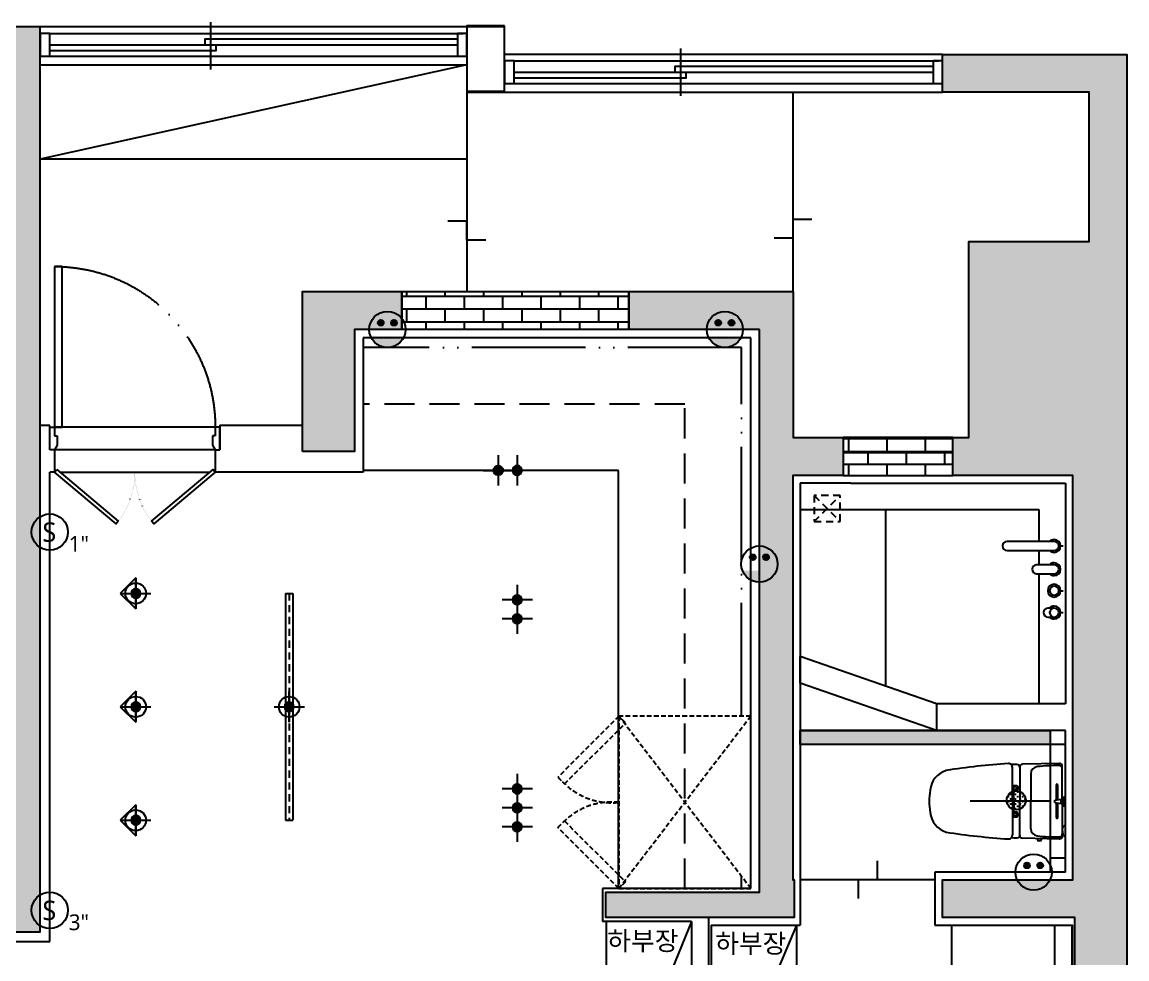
# Model space of a CAD drawing. Header units: millimetres. Extents: x 0 to 460316, y -63250 to 103204.
# Drawn here: x 66601 to 72442, y 31811 to 36766 of the extents above; entities that cross this region are included whole.
import ezdxf

# ---------------------------------------------------------------- set-up
doc = ezdxf.new("R2010")
doc.units = ezdxf.units.MM
doc.header["$LTSCALE"] = 25
for name, pattern in [('ACAD_ISO05W100', [33, 24, -3, 0, -3, 0, -3]), ('DASHEDX2', [1.5, 1, -0.5]), ('DOT', [0.25, 0, -0.25]), ('HID', [2.5, 1.5, -1]), ('HIDDEN', [9.525, 6.35, -3.175])]:
    doc.linetypes.add(name, pattern=pattern)
for name, color, linetype in [('06-FUR', 6, 'Continuous'), ('06-LIGHT', 4, 'Continuous'), ('2-con', 2, 'Continuous'), ('3.기호.계단선', 30, 'Continuous'), ('ac-door', 30, 'Continuous'), ('ac-furniture', 152, 'Continuous'), ('ac-Ref', 8, 'Continuous'), ('ac-text', 7, 'Continuous'), ('ac-wall-fin', 3, 'Continuous'), ('ac-window', 140, 'Continuous'), ('BATH', 4, 'Continuous'), ('RC-LIGHT', 7, 'Continuous'), ('가구', 1, 'Continuous'), ('설비', 140, 'Continuous')]:
    doc.layers.add(name, color=color, linetype=linetype)
doc.styles.add('이윤정', font='l_10646.ttf')
doc.styles.add('코레일둥고', font='Korail_Round_Gothic_Medium.ttf')
pattern_1 = [(0, (-30222.21, -30130.165), (0, 67.7418), []), (90, (-30222.21, -30130.16), (-101.6, 67.7418), [67.7418, -67.7418])]

# ---------------------------------------------------------------- blocks, each defined once
blk = doc.blocks.new('*U369')
at = {"layer": 'ac-door'}
for p, q in [((-65, 120), (-65, 970)), ((-65, 970), (-25, 970)), ((-25, 970), (-25, 120)), ((-900, 120), (-875, 120)), ((-900, 0), (-900, 120)), ((-875, 120), (-875, 75)), ((-25, 120), (-65, 120)), ((0, 120), (-25, 120)), ((-25, 120), (-25, 75)), ((0, 0), (0, 120)), ((-875, 75), (-860, 75)), ((-860, 75), (-860, 25)), ((-25, 75), (-40, 75)), ((-40, 75), (-40, 25)), ((-860, 25), (-875, 0)), ((-40, 25), (-25, 0)), ((-25, 0), (0, 0)), ((-875, 0), (-900, 0))]:
    blk.add_line(p, q, dxfattribs=at)
at = {"layer": 'ac-Ref'}
blk.add_line((-875, 120), (-25, 120), dxfattribs=at)
at = {"layer": 'ac-Ref', "linetype": 'ACAD_ISO05W100'}
blk.add_arc((-25, 120), 850, 90, 180, dxfattribs=at)
blk = doc.blocks.new('1')
at = {"linetype": 'Continuous'}
h = blk.add_hatch(color=4, dxfattribs=at)
h.dxf.hatch_style = 1
edge = h.paths.add_edge_path()
edge.add_arc((11539653.5, -14273503.8), 37.5, 0, 360)
at = {"color": 1, "linetype": 'Continuous'}
for p, q in [((11539653.5, -14273637.1), (11539653.5, -14273370.5)), ((11539520.2, -14273503.8), (11539786.8, -14273503.8))]:
    blk.add_line(p, q, dxfattribs=at)
at = {"color": 4, "linetype": 'Continuous'}
for radius in [41.5, 37.5]:
    blk.add_circle((11539653.5, -14273503.8), radius, dxfattribs=at)
blk = doc.blocks.new('SPO')
at = {"color": 4}
for p, q in [((48203.9, -33662.9), (48122, -33744.8)), ((48285.8, -33744.8), (48203.9, -33662.9)), ((48285.8, -33744.8), (48122, -33744.8))]:
    blk.add_line(p, q, dxfattribs=at)
blk.add_circle((48203.9, -33744.8), 54.6, dxfattribs=at)
at = {"layer": 'RC-LIGHT', "xscale": -0.6024096385271789, "yscale": 0.6024096385271789, "zscale": 0.6024096385271789, "rotation": 180}
blk.add_blockref('1', (-6903394.6, -8632241), dxfattribs=at)
blk = doc.blocks.new('SW')
at = {"layer": '설비', "color": 140}
blk.add_circle((11533254, -14277699), 184, dxfattribs=at)
at = {"layer": '설비', "color": 140, "insert": (11533320, -14277601), "char_height": 197.14, "width": 314.33, "attachment_point": 3, "style": '코레일둥고'}
blk.add_mtext('{\\fMalgun Gothic|b0|i0|c129|p50;S}', dxfattribs=at)
blk = doc.blocks.new('egoo')
at = {"layer": '설비'}
h = blk.add_hatch(color=140, dxfattribs=at)
edge = h.paths.add_edge_path()
edge.add_arc((1015645.3, 443433.7), 22.3, 0, 360)
h = blk.add_hatch(color=140, dxfattribs=at)
edge = h.paths.add_edge_path()
edge.add_arc((1015747.7, 443433.7), 22.3, 0, 360)
h = blk.add_hatch(color=140, dxfattribs=at)
edge = h.paths.add_edge_path()
edge.add_line((1015826.3, 443329.1), (1015566.6, 443329.1))
edge.add_ellipse((1015696.5, 443381.5), major_axis=(99, 99), ratio=1, start_angle=156.95778, end_angle=293.04222)
at = {"layer": '설비', "color": 140}
for centre, radius in [((1015696.5, 443381.5), 140), ((1015645.3, 443433.7), 22.3), ((1015747.7, 443433.7), 22.3)]:
    blk.add_circle(centre, radius, dxfattribs=at)

msp = doc.modelspace()

# ---------------------------------------------------------------- hatches: boundary and pattern name
at = {"layer": '3.기호.계단선', "true_color": 0x939598}
h = msp.add_hatch(dxfattribs=at)
h.set_pattern_fill('CROSS', color=252, scale=50)
h.set_pattern_definition([(0, (66974.513, 67384.405), (12.5, 12.5), [6.25, -18.75]), (90, (66977.638, 67381.28), (-12.5, 12.5), [6.25, -18.75])])
h.paths.add_polyline_path([(72036.86, 33020.1), (70714.86, 33020.1), (70714.86, 32945.09), (72036.86, 32945.09)])
at = {"layer": '3.기호.계단선'}
h = msp.add_hatch(dxfattribs=at)
h.set_pattern_fill('CROSS', color=256, scale=50)
h.set_pattern_definition([(0, (51562.879, 69069.652), (12.5, 12.5), [6.25, -18.75]), (90, (51566.004, 69066.527), (-12.5, 12.5), [6.25, -18.75])])
edge = h.paths.add_edge_path()
edge.add_arc((71856.86, 32650.09), 50, 0, 360)
at = {"layer": 'ac-Ref'}
h = msp.add_hatch(color=256, dxfattribs=at)
h.dxf.hatch_style = 1
h.paths.add_polyline_path([(63806.86, 35328.4), (63261.86, 35328.4), (63261.86, 36338.4), (63826.86, 36338.4), (63826.86, 36538.4), (63061.86, 36538.4), (63061.86, 35128.4), (63536.86, 35128.4), (63536.86, 31955.09), (63806.86, 31955.09)])
h.paths.add_polyline_path([(66696.86, 34495.09), (66696.86, 36740.09), (66466.86, 36740.09), (66466.86, 36338.4), (66506.86, 36338.4), (66506.86, 32163.4), (64736.86, 32163.4), (64736.86, 31955.09), (66696.86, 31955.09)])
h.paths.add_polyline_path([(70674.86, 34368.09), (70941.86, 34368.09), (70941.86, 34568.98), (70676.86, 34568.98), (70676.86, 35340.09), (69808.86, 35340.09), (69808.86, 35140.09), (70498.86, 35140.09), (70498.86, 32165.09), (69686.86, 32165.09), (69686.86, 32030.09), (70681.86, 32030.09), (70681.86, 32230.09), (70674.86, 32230.09)])
h.paths.add_polyline_path([(72441.86, 36595.09), (71466.86, 36595.09), (71466.86, 36395.09), (72241.86, 36395.09), (72241.86, 35605.09), (71606.86, 35605.09), (71606.86, 34568.98), (71521.86, 34568.98), (71521.86, 34368.09), (72156.86, 34368.09), (72156.86, 32230.09), (72156.86, 32030.09), (72166.86, 32030.09), (72166.86, 27090.09), (71379.86, 27090.09), (71379.86, 26898.09), (72332.86, 26898.09), (72332.86, 25818.09), (71442.86, 25818.09), (71442.86, 25618.09), (72441.86, 25618.09)])
h.paths.add_polyline_path([(68608.86, 35340.09), (68083.86, 35340.09), (68083.86, 34495.09), (68358.86, 34495.09), (68358.86, 35140.09), (68608.86, 35140.09)])
h.paths.add_polyline_path([(70351.86, 30870.09), (69301.86, 30870.09), (69301.86, 30670.09), (70351.86, 30670.09)])
h.paths.add_polyline_path([(68274.86, 30870.09), (68064.86, 30870.09), (68064.86, 26898.09), (68679.86, 26898.09), (68679.86, 27090.09), (68274.86, 27090.09)])
h.paths.add_polyline_path([(68354.86, 25818.09), (68154.86, 25818.09), (68154.86, 25248.09), (68354.86, 25248.09)])
h.paths.add_polyline_path([(63634.86, 26918.09), (64264.86, 26918.09), (64264.86, 27118.09), (63546.86, 27118.09), (63546.86, 30573.09), (63356.86, 30573.09), (63356.86, 25633.09), (63341.86, 25633.09), (63341.86, 25433.09), (63434.86, 25433.09), (63434.86, 25248.09), (64354.86, 25248.09), (64354.86, 25448.09), (63634.86, 25448.09)])
h.paths.add_polyline_path([(60341.86, 30373.09), (62426.86, 30373.09), (62426.86, 30573.09), (60376.86, 30573.09), (60376.86, 32738.09), (61976.86, 32738.09), (61976.86, 31338.09), (62176.86, 31338.09), (62176.86, 33335.09), (62596.86, 33335.09), (62596.86, 33535.09), (61976.86, 33535.09), (61976.86, 32908.09), (60141.86, 32908.09), (60141.86, 25433.09), (60761.86, 25433.09), (60761.86, 25633.09), (60341.86, 25633.09)])
h = msp.add_hatch(color=256, dxfattribs=at)
h.dxf.hatch_style = 1
h.paths.add_polyline_path([(72441.86, 36595.09), (71466.86, 36595.09), (71466.86, 36395.09), (72241.86, 36395.09), (72241.86, 35605.09), (71606.86, 35605.09), (71606.86, 34568.98), (71521.86, 34568.98), (71521.86, 34368.09), (72156.86, 34368.09), (72156.86, 32230.09), (71466.86, 32230.09), (71466.86, 32030.09), (72166.86, 32030.09), (72166.86, 27090.09), (71379.86, 27090.09), (71379.86, 26898.09), (72332.86, 26898.09), (72332.86, 25818.09), (71442.86, 25818.09), (71442.86, 25618.09), (72441.86, 25618.09)])
h = msp.add_hatch(dxfattribs=at)
h.set_pattern_fill('AR-BRSTD', color=256)
h.set_pattern_definition([(0, (-30222.21, -29783.32), (0, 67.7418), []), (90, (-30222.21, -29783.32), (-101.6, 67.7418), [67.7418, -67.7418])])
h.paths.add_polyline_path([(69808.86, 35340.09), (68608.86, 35340.09), (68608.86, 35140.09), (69808.86, 35140.09)])
h = msp.add_hatch(dxfattribs=at)
h.set_pattern_fill('AR-BRSTD', color=256)
h.set_pattern_definition(pattern_1)
h.paths.add_polyline_path([(70941.86, 34568.98), (70941.86, 34488.98), (71521.86, 34488.98), (71521.86, 34568.98)])
h = msp.add_hatch(dxfattribs=at)
h.set_pattern_fill('AR-BRSTD', color=256)
h.set_pattern_definition(pattern_1)
h.paths.add_polyline_path([(71521.86, 34488.98), (70941.86, 34488.98), (70941.86, 34368.09), (71521.86, 34368.09)])

# ---------------------------------------------------------------- linework, layer by layer
at = {"color": 4}
for p, q in [((67992.86, 33744.59), (67992.86, 32544.59)), ((67992.86, 33744.59), (68032.86, 33744.59)), ((68032.86, 33744.59), (68032.86, 32544.59)), ((68012.86, 33226.49), (68012.86, 33062.69)), ((67992.86, 32544.59), (68032.86, 32544.59))]:
    msp.add_line(p, q, dxfattribs=at)
for points in [[(69051.86, 35612.76), (68951.86, 35612.76), (68951.86, 35712.76), (68851.86, 35712.76)], [(70576.86, 35623.91), (70676.86, 35623.91), (70676.86, 35723.91), (70776.86, 35723.91)], [(71120.86, 32330.09), (71120.86, 32230.09), (71020.86, 32230.09), (71020.86, 32130.09)]]:
    msp.add_lwpolyline(points)
msp.add_circle((68012.86, 33144.59), 54.6, dxfattribs=at)
at = {"layer": '06-FUR', "color": 7, "linetype": 'DASHEDX2'}
for points in [[(70453.86, 32183.09), (69755.86, 33095.09), (69433.42, 32772.65), (69468.78, 32737.3), (69791.22, 33059.74), (69755.86, 33095.09)], [(70453.86, 33095.09), (69755.86, 32183.09), (69433.42, 32505.53), (69468.78, 32540.89), (69791.22, 32218.45), (69755.86, 32183.09)]]:
    msp.add_lwpolyline(points, dxfattribs=at)
msp.add_lwpolyline([(70453.86, 32183.09), (70453.86, 33095.09), (69755.86, 33095.09), (69755.86, 32183.09)], close=True, dxfattribs=at)
msp.add_lwpolyline([(69456.23, 32749.85, 0.231931), (69755.86, 32639.09, 0.231931), (69456.23, 32528.34)], format="xyb", dxfattribs=at)
at = {"layer": '06-LIGHT', "color": 10, "linetype": 'ACAD_ISO05W100'}
for p, q in [((70403.86, 35045.09), (68403.86, 35045.09)), ((70403.86, 33095.09), (70403.86, 35045.09)), ((72059.73, 31990.09), (72059.73, 30757.09))]:
    msp.add_line(p, q, dxfattribs=at)
at = {"layer": '06-LIGHT', "color": 10, "linetype": 'HID'}
msp.add_line((68012.86, 33744.59), (68012.86, 32544.59), dxfattribs=at)
at = {"layer": '2-con'}
for points in [[(66696.86, 36740.09), (66466.86, 36740.09), (66466.86, 36338.4), (66506.86, 36338.4), (66506.86, 32163.4), (64736.86, 32163.4), (64736.86, 31955.09), (66696.86, 31955.09), (66696.86, 34495.09)], [(71466.86, 36395.09), (71466.86, 36595.09), (72441.86, 36595.09), (72441.86, 25618.09), (71442.86, 25618.09), (71442.86, 25818.09), (72332.86, 25818.09), (72332.86, 26898.09), (71379.86, 26898.09), (71379.86, 27090.09), (72166.86, 27090.09), (72166.86, 32030.09), (71466.86, 32030.09), (71466.86, 32230.09), (72156.86, 32230.09), (72156.86, 34368.09), (71521.86, 34368.09), (71521.86, 34568.98), (71606.86, 34568.98), (71606.86, 35605.09), (72241.86, 35605.09), (72241.86, 36395.09)], [(68608.86, 35340.09), (69808.86, 35340.09), (69808.86, 35140.09), (68608.86, 35140.09)], [(70498.86, 35140.09), (69808.86, 35140.09), (69808.86, 35340.09), (70676.86, 35340.09), (70676.86, 34568.98), (70941.86, 34568.98), (70941.86, 34368.09), (70674.86, 34368.09), (70674.86, 32230.09), (70681.86, 32230.09), (70681.86, 32030.09), (69686.86, 32030.09), (69686.86, 32165.09), (70498.86, 32165.09)]]:
    msp.add_lwpolyline(points, close=True, dxfattribs=at)
for points in [[(66696.86, 36540.09), (68951.86, 36540.09), (68951.86, 36395.09), (71466.86, 36395.09), (71466.86, 36595.09), (69151.86, 36595.09), (69151.86, 36740.09), (66696.86, 36740.09)], [(68083.86, 34495.09), (68083.86, 35340.09), (68608.86, 35340.09), (68608.86, 35140.09), (68358.86, 35140.09), (68358.86, 34495.09), (68083.86, 34495.09)], [(71481.86, 34368.09), (71521.86, 34368.09), (71521.86, 34568.98), (70941.86, 34568.98), (70941.86, 34368.09), (71521.86, 34368.09)]]:
    msp.add_lwpolyline(points, dxfattribs=at)
at = {"layer": '3.기호.계단선', "linetype": 'HID'}
for p, q in [((70788.55, 34125.02), (70926.05, 34262.52)), ((70788.55, 34262.52), (70926.05, 34125.02))]:
    msp.add_line(p, q, dxfattribs=at)
msp.add_lwpolyline([(70788.55, 34125.02), (70926.05, 34125.02), (70926.05, 34262.52), (70788.55, 34262.52)], close=True, dxfattribs=at)
at = {"layer": '3.기호.계단선'}
msp.add_circle((71856.86, 32650.09), 50, dxfattribs=at)
at = {"layer": 'ac-door'}
for points in [[(66783.43, 34398.88), (67109, 34125.7), (67097.43, 34111.91), (66771.86, 34385.09)], [(67284.72, 34125.7), (67610.29, 34398.88), (67621.86, 34385.09), (67296.29, 34111.91)]]:
    msp.add_lwpolyline(points, close=True, dxfattribs=at)
at = {"layer": 'ac-furniture', "linetype": 'HIDDEN'}
for p, q in [((70103.86, 34745.09), (68403.86, 34745.09)), ((70103.86, 32183.09), (70103.86, 34745.09))]:
    msp.add_line(p, q, dxfattribs=at)
at = {"layer": 'ac-furniture'}
for p, q in [((69753.86, 34395.09), (68403.86, 34395.09)), ((69753.86, 32183.09), (69753.86, 34395.09)), ((71836.2, 32645.09), (71836.2, 32824.37)), ((71875.46, 32825.45), (71875.46, 32645.09)), ((71933.27, 32790.33), (71933.27, 32645.09)), ((72100.46, 32653.07), (72100.46, 32817.68)), ((72068.86, 32652.56), (72068.86, 32731.59)), ((72075.86, 32653.59), (72075.86, 32731.59)), ((71843.25, 32645.09), (71843.25, 32691.41)), ((72060.75, 32651.08), (72095.11, 32656.43)), ((72095.11, 32656.43), (72102.11, 32652.03)), ((72095.11, 32633.76), (72095.11, 32656.43)), ((72102.11, 32652.03), (72106.86, 32657.48)), ((72106.86, 32669.09), (72116.86, 32669.09)), ((72106.86, 32621.09), (72106.86, 32669.09)), ((71836.2, 32645.09), (71836.2, 32465.81)), ((71843.25, 32645.09), (71843.25, 32598.78)), ((71875.46, 32464.73), (71875.46, 32645.09)), ((71933.27, 32499.85), (71933.27, 32645.09)), ((72060.75, 32639.1), (72060.75, 32651.08)), ((72060.75, 32639.1), (72095.11, 32633.76)), ((72068.86, 32558.59), (72068.86, 32637.62)), ((72075.86, 32558.59), (72075.86, 32636.58)), ((72095.11, 32633.76), (72102.11, 32638.15)), ((72100.46, 32637.11), (72100.46, 32472.5)), ((72102.11, 32638.15), (72102.11, 32652.03)), ((72102.11, 32638.15), (72106.86, 32632.71)), ((72106.86, 32621.09), (72116.86, 32621.09)), ((72101.86, 32489.36), (72101.86, 32501.85)), ((72101.86, 32489.36), (72101.86, 32476.87)), ((71970.38, 32440.14), (71970.38, 32447.83)), ((71986.5, 32436.14), (71974.38, 32436.14)), ((71990.5, 32440.14), (71990.5, 32447.35)), ((69689.36, 32010.09), (69689.36, 30905.09)), ((70694.36, 31990.09), (70694.36, 30920.09))]:
    msp.add_line(p, q, dxfattribs=at)
for points in [[(66696.86, 36540.09), (68951.86, 36540.09), (68951.86, 36040.09), (66696.86, 36040.09)], [(71516.86, 31990.09), (72151.86, 31990.09), (72151.86, 30757.09), (71516.86, 30757.09)]]:
    msp.add_lwpolyline(points, close=True, dxfattribs=at)
for points in [[(71875.46, 32825.45, 0.371724), (71860.76, 32839.85, 0.0035152), (71829.84, 32839.01, 0.3205412)], [(72100.46, 32817.68), (72100.46, 32830.1, 0.4212092), (72085.11, 32845.09), (71890.11, 32840.45, 0.0016586)], [(71836.2, 32727.65), (71860.39, 32727.65, -0.4142136), (71864.39, 32723.65), (71864.39, 32707.18, -0.4142136), (71860.39, 32703.18), (71844.82, 32703.18), (71836.2, 32703.18)], [(71844.82, 32703.18), (71844.82, 32693.41, -0.4142136), (71842.82, 32691.41), (71836.2, 32691.41)], [(71844.82, 32587), (71844.82, 32596.78, 0.4142136), (71842.82, 32598.78), (71836.2, 32598.78)], [(71836.2, 32562.53), (71860.39, 32562.53, 0.4142136), (71864.39, 32566.53), (71864.39, 32583, 0.4142136), (71860.39, 32587), (71844.82, 32587), (71836.2, 32587)], [(71875.46, 32464.73, -0.371724), (71860.76, 32450.34, -0.0035152), (71829.84, 32451.18, -0.3205412)], [(72100.46, 32472.5), (72100.46, 32460.09, -0.4212092), (72085.11, 32445.09), (71890.11, 32449.74, -0.0016586)]]:
    msp.add_lwpolyline(points, format="xyb", dxfattribs=at)
for centre in [(71850.46, 32715.09), (71850.46, 32575.09)]:
    msp.add_circle(centre, 8, dxfattribs=at)
for centre, radius, start, end in [((72059.23, 29081.45), 3770.8, 93.707679, 98.737708), ((71816.2, 32824.37), 20, 0, 92.333296), ((71890.46, 32825.45), 15, 91.365089, 180), ((71973.23, 32788.59), 40, 95.943748, 177.512908), ((72072.64, 31833.76), 1000, 89.311594, 95.943748), ((72084.46, 32817.68), 16, 0, 89.311594), ((71525.81, 32689.32), 125.52, 108.296401, 173.424078), ((72072.36, 32731.59), 3.5, 0, 180), ((71802.75, 32645.09), 405.89, 171.699257, 180), ((71802.75, 32645.09), 405.89, 180, 188.300743), ((71525.81, 32600.87), 125.52, 186.575922, 251.703599), ((72072.36, 32558.59), 3.5, 180, 0), ((72059.23, 36208.74), 3770.8, 261.262292, 266.292321), ((71973.23, 32501.59), 40, 182.487092, 264.056252), ((72116.86, 32501.85), 15, 90, 180), ((71816.2, 32465.81), 20, 267.666704, 0), ((71890.46, 32464.73), 15, 180, 268.634911), ((72072.64, 33456.43), 1000, 264.056252, 270.688406), ((71974.38, 32440.14), 4, 180, 270), ((71986.5, 32440.14), 4, 270, 0), ((72084.46, 32472.5), 16, 270.688406, 0), ((72116.86, 32476.87), 15, 180, 270)]:
    msp.add_arc(centre, radius, start, end, dxfattribs=at)
at = {"layer": 'ac-Ref'}
for p, q in [((68951.86, 36540.09), (66696.86, 36040.09)), ((68951.86, 36395.09), (68951.86, 35340.09)), ((70676.86, 35340.09), (70676.86, 36395.09)), ((70941.86, 34568.98), (71521.86, 34568.98)), ((67616.86, 34503.09), (66771.86, 34503.09)), ((70941.86, 34488.98), (71521.86, 34488.98)), ((66769.87, 34385.09), (66771.86, 34385.09)), ((66799.87, 34385.09), (67593.86, 34385.09)), ((72081.23, 33995.12), (72104.33, 33995.12)), ((72057.35, 33896.03), (71964.63, 33896.03)), ((71964.63, 33848.27), (72057.35, 33848.27)), ((72081.23, 33758.71), (72104.26, 33758.71)), ((72057.35, 33666.96), (72024.46, 33666.96)), ((72024.46, 33619.2), (72057.35, 33619.2)), ((72081.23, 33643.08), (72105.23, 33643.08)), ((70714.86, 33270.1), (70714.86, 33410.1)), ((72036.86, 32645.09), (71612.3, 32645.09)), ((70681.86, 32230.09), (70678.36, 32230.09)), ((71426.86, 32230.09), (70714.86, 32230.09)), ((70139.36, 32010.09), (69690.69, 30905.09)), ((70694.36, 31990.09), (70244.36, 30920.09))]:
    msp.add_line(p, q, dxfattribs=at)
msp.add_lwpolyline([(72057.35, 34019), (71808.35, 34019, 1), (71808.35, 33971.24), (72057.35, 33971.24, 1)], format="xyb", close=True, dxfattribs=at)
for points in [[(72033.32, 33971.24, 0.199749), (72057.35, 33961.24, 1), (72057.35, 34029, 0.199749), (72033.32, 34019)], [(72033.32, 33848.27, 0.199749), (72057.35, 33838.27, 1), (72057.35, 33906.03, 0.199749), (72033.32, 33896.03)], [(72033.32, 33619.2, 0.199749), (72057.35, 33609.2, 1), (72057.35, 33676.96, 0.199749), (72033.32, 33666.96)]]:
    msp.add_lwpolyline(points, format="xyb", dxfattribs=at)
msp.add_lwpolyline([(70714.86, 33020.1), (72036.86, 33020.1), (72036.86, 32945.09), (70714.86, 32945.09)], close=True, dxfattribs=at)
at = {"layer": 'ac-Ref', "linetype": 'DOT'}
for centre, start, end in [((66771.86, 34385.09), 320, 0), ((67621.86, 34385.09), 180, 220)]:
    msp.add_arc(centre, 425, start, end, dxfattribs=at)
at = {"layer": 'ac-Ref'}
for centre, radius, start, end in [((71964.63, 33872.15), 23.88, 90, 270), ((72057.35, 33872.15), 23.88, 270, 90), ((72057.35, 33758.71), 33.88, 90, 270), ((72057.35, 33758.71), 23.88, 90, 270), ((72057.35, 33758.71), 33.88, 270, 90), ((72057.35, 33758.71), 23.88, 270, 90), ((72024.46, 33643.08), 23.88, 90, 270), ((72057.35, 33643.08), 23.88, 90, 270), ((72057.35, 33643.08), 23.88, 270, 90)]:
    msp.add_arc(centre, radius, start, end, dxfattribs=at)
at = {"layer": 'ac-wall-fin'}
for p, q in [((70453.86, 35095.09), (68403.86, 35095.09)), ((68403.86, 35095.09), (68403.86, 34385.09)), ((70453.86, 32183.09), (70453.86, 35095.09)), ((66746.86, 34633.09), (66696.86, 34633.09)), ((66746.86, 34503.09), (66746.86, 34633.09)), ((67646.86, 34633.27), (68083.86, 34633.27)), ((67646.86, 34633.27), (67646.86, 34503.09)), ((66771.86, 34503.09), (66771.86, 34385.09)), ((67621.86, 34503.09), (67621.86, 34385.09)), ((66746.86, 31904.09), (66746.86, 34385.09)), ((66771.86, 34385.09), (66746.86, 34385.09)), ((68403.86, 34385.09), (67621.86, 34385.09)), ((70403.86, 32183.09), (70403.86, 32248.42)), ((70453.86, 32183.09), (69668.86, 32183.09)), ((69668.86, 32183.09), (69668.86, 32010.09)), ((70139.36, 32010.09), (69668.86, 32010.09)), ((70139.36, 32010.09), (70139.36, 30905.09)), ((70229.36, 32030.09), (70229.36, 30905.09)), ((64656.02, 31904.09), (66746.86, 31904.09))]:
    msp.add_line(p, q, dxfattribs=at)
at = {"layer": 'ac-window'}
for p, q in [((67596.86, 36765.62), (67596.86, 36515.62)), ((66746.86, 36705.62), (68931.8, 36705.62)), ((66746.86, 36645.62), (67566.86, 36645.62)), ((70081.86, 36625.62), (70081.86, 36375.62)), ((66746.86, 36585.62), (68931.8, 36585.62)), ((69201.86, 36560.62), (71446.86, 36560.62)), ((69201.86, 36500.62), (70051.86, 36500.62)), ((69201.86, 36440.62), (71446.86, 36440.62))]:
    msp.add_line(p, q, dxfattribs=at)
for points in [[(69151.86, 36745.62), (68951.86, 36745.62), (68951.86, 36400.62), (69151.86, 36400.62)], [(66746.86, 36585.62), (66746.86, 36705.62), (66696.86, 36705.62), (66696.86, 36585.62)], [(68901.8, 36585.62), (68951.8, 36585.62), (68951.8, 36705.62), (68901.8, 36705.62)], [(69201.86, 36440.62), (69201.86, 36560.62), (69151.86, 36560.62), (69151.86, 36440.62)], [(71416.86, 36440.62), (71466.86, 36440.62), (71466.86, 36560.62), (71416.86, 36560.62)]]:
    msp.add_lwpolyline(points, close=True, dxfattribs=at)
for points in [[(66746.86, 36615.62), (67626.86, 36615.62), (67626.86, 36645.62)], [(68901.8, 36675.62), (67566.86, 36675.62), (67566.86, 36645.62), (68901.8, 36645.62)], [(71416.86, 36530.62), (70051.86, 36530.62), (70051.86, 36500.62), (71416.86, 36500.62)], [(69201.86, 36470.62), (70111.86, 36470.62), (70111.86, 36500.62)]]:
    msp.add_lwpolyline(points, dxfattribs=at)
at = {"layer": 'BATH'}
for p, q in [((70981.86, 34328.09), (70714.86, 34328.09)), ((70714.86, 34328.09), (70714.86, 31990.09)), ((70981.86, 34328.09), (71481.86, 34328.09)), ((71481.86, 34328.09), (72116.86, 34328.09)), ((72116.86, 34328.09), (72116.86, 33160.1)), ((70714.86, 34188.09), (71976.86, 34188.09)), ((71164.86, 34188.09), (71164.86, 33253.85)), ((71976.86, 34188.09), (71976.86, 34019)), ((71976.86, 33971.24), (71976.86, 33896.03)), ((71976.86, 33848.27), (71976.86, 33160.41)), ((71434.86, 33160.1), (70714.86, 33410.1)), ((71434.86, 33020.1), (70714.86, 33270.1)), ((71434.86, 33160.1), (71434.86, 33020.1)), ((72116.86, 33160.1), (71434.86, 33160.1)), ((71434.86, 33020.1), (70714.86, 33020.1)), ((72116.86, 33020.1), (71434.86, 33020.1)), ((72036.86, 33020.1), (72036.86, 32270.09)), ((72116.86, 32270.09), (72116.86, 33020.1)), ((72116.86, 32945.09), (72036.86, 32945.09)), ((72116.86, 32345.09), (72036.86, 32345.09)), ((72116.86, 32270.09), (71426.86, 32270.09)), ((71426.86, 32270.09), (71426.86, 31990.09)), ((70244.36, 31990.09), (70244.36, 30920.09)), ((70244.36, 31990.09), (70714.86, 31990.09)), ((71426.86, 31990.09), (72151.86, 31990.09)), ((72151.86, 30757.09), (72151.86, 31990.09))]:
    msp.add_line(p, q, dxfattribs=at)
at = {"layer": 'RC-LIGHT'}
msp.add_line((67992.86, 33144.59), (68032.86, 33144.59), dxfattribs=at)

# ---------------------------------------------------------------- block references
at = {"layer": 'ac-door', "xscale": -1}
msp.add_blockref('*U369', (66746.86, 34503.09), dxfattribs=at)
at = {"layer": 'RC-LIGHT', "zscale": 0.6024096385271789}
for p, xscale, yscale, rotation in [((8667614.73, 6985993.58), 0.6024096385271789, 0.6024096385271789, 270), ((-8529277.4, 6985993.58), -0.6024096385271789, 0.6024096385271789, 90), ((-8529277.4, 6985308.58), -0.6024096385271789, 0.6024096385271789, 90), ((-8529277.4, 6985208.58), -0.6024096385271789, 0.6024096385271789, 90), ((8666509.12, -6918453.9), -0.602409638527179, 0.602409638527179, 270), ((-8529277.4, 6984308.58), -0.6024096385271789, 0.6024096385271789, 90), ((-8529277.4, 6984208.58), -0.6024096385271789, 0.6024096385271789, 90), ((-8529277.4, 6984108.58), -0.6024096385271789, 0.6024096385271789, 90)]:
    msp.add_blockref('1', p, dxfattribs=dict(at, xscale=xscale, yscale=yscale, rotation=rotation))
at = {"layer": 'RC-LIGHT', "rotation": 90}
for p in [(33456.7, -14459.31), (33456.7, -15059.31), (33456.7, -15659.31)]:
    msp.add_blockref('SPO', p, dxfattribs=at)
at = {"layer": '설비', "color": 140}
for name, p, xscale, yscale, zscale in [('egoo', (-626736.59, -268365.08), 0.6845238224412213, 0.6845238224412213, 0.6845238224412213), ('egoo', (-624952.26, -268365.08), 0.6845238224412213, 0.6845238224412213, 0.6845238224412213), ('SW', (-5940156.3, 7470370.44), 0.5208333333333334, 0.5208333333333334, 0.5208333333333334), ('egoo', (-624769.58, -269605.54), 0.6845238224412213, 0.6845238224412213, 0.6845238224412213), ('egoo', (-623319.77, -271235.08), 0.6845238224412213, 0.6845238224412213, 0.6845238224412213), ('SW', (-5940156.3, 7468370.05), 0.5208333333333334, 0.5208333333333334, 0.5208333333333334)]:
    msp.add_blockref(name, p, dxfattribs=dict(at, xscale=xscale, yscale=yscale, zscale=zscale))

# ---------------------------------------------------------------- texts
at = {"layer": 'ac-text', "style": '이윤정'}
for s, p in [('1"', (66847.53, 33965.06)), ('3"', (66847.53, 31963.58))]:
    msp.add_text(s, height=83.333, dxfattribs=at).set_placement(p)
at = {"layer": '가구', "color": 11, "true_color": 0xf27172, "style": '이윤정'}
for p in [(69694.49, 31857.09), (70265.13, 31843.5)]:
    msp.add_text('하부장', height=100, dxfattribs=at).set_placement(p)

doc.saveas('drawing.dxf')
